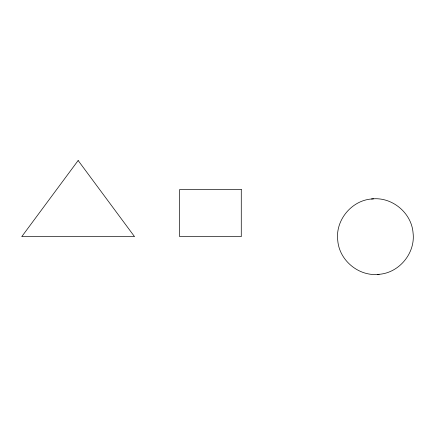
<?xml version="1.0" encoding="UTF-8"?>
<svg xmlns="http://www.w3.org/2000/svg" width="435" height="435" viewBox="0 0 435 435"><rect width="100%" height="100%" fill="white"/><g stroke="black" fill="none" stroke-linecap="round" stroke-linejoin="round"><path stroke-width="0.65" d="M371.691 198.974C351.518 200.453 335.249 220.273 337.739 240.348C339.213 260.527 359.033 276.791 379.113 274.306C399.292 272.827 415.555 253.007 413.065 232.932C411.592 212.753 391.772 196.489 371.691 198.974L373.545 198.838M377.259 274.442L379.108 274.306M78.142 160.515L21.75 236.64L134.535 236.64L78.142 160.515M241.273 189.513L179.644 189.513L179.644 236.64L241.273 236.64L241.273 189.513"/></g></svg>
